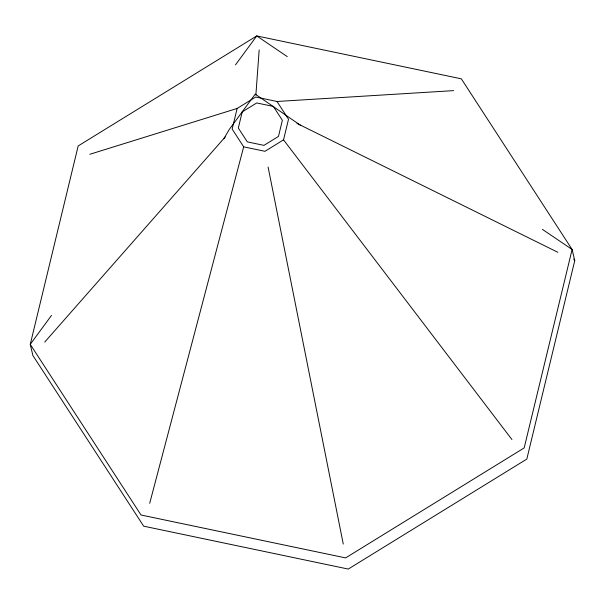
<?xml version="1.0" encoding="UTF-8"?>
<svg xmlns="http://www.w3.org/2000/svg" width="605" height="605" viewBox="0 0 605 605"><rect width="100%" height="100%" fill="white"/><g stroke="black" fill="none" stroke-linecap="round" stroke-linejoin="round"><path stroke-width="0.91" d="M255.862 95.136L259.174 49.928M237.152 108.454L232.169 129.092L243.686 146.841L264.96 151.303L283.533 139.861L288.517 119.223L276.999 101.481L255.718 97.019L237.152 108.454L89.805 154.29M574.75 260.642L526.819 459.074L348.253 569.063L143.665 526.168L32.889 355.521L30.25 344.358L78.181 145.926L256.747 35.937L461.335 78.831L572.111 249.479L574.75 260.642L573.721 259.061M149.692 503.315L243.686 146.841M223.948 138.598L229.159 129.621L255.227 94.123L300.662 125.401M51.501 315.417L30.25 344.358L141.025 515.006L345.614 557.901L524.18 447.912L572.111 249.479L542.375 229.34M235.489 64.879L256.747 35.937L287.262 56.605M44.725 342.075L225.317 136.874M276.999 101.481L453.637 90.629M296.987 123.412L557.81 252.27M283.533 139.861L511.936 439.548M268.106 167.048L343.269 544.054M242.219 111.887L238.325 128.018L247.324 141.88L263.954 145.366L278.466 136.428L282.361 120.304L273.354 106.435L256.732 102.948L242.219 111.887"/></g></svg>
